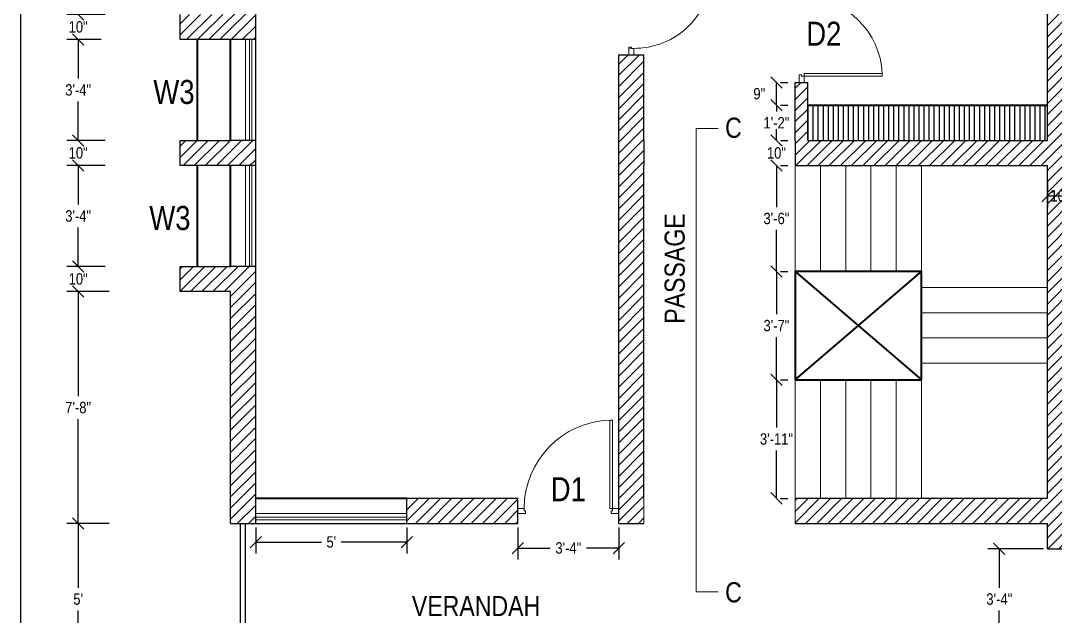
# Model space of a CAD drawing. Header units: inches. Extents: x 143414 to 144138, y 123102 to 123728.
# Drawn here: x 143414.2 to 143824.6, y 123310.8 to 123547.1 of the extents above; entities that cross this region are included whole.
import ezdxf

# ---------------------------------------------------------------- set-up
doc = ezdxf.new("R2010")
doc.units = ezdxf.units.IN
doc.header["$MEASUREMENT"] = 0
for name, color, linetype, lineweight in [('Dimention', 2, 'Continuous', 13), ('Door', 3, 'Continuous', 13), ('Drop wall', 4, 'Continuous', 30), ('Hatch', 9, 'Continuous', 13), ('Lift', 1, 'Continuous', 40), ('Stairs', 210, 'Continuous', 15), ('Text', 6, 'Continuous', 13), ('Wall', 7, 'Continuous', 30), ('Window', 5, 'Continuous', 13)]:
    doc.layers.add(name, color=color, linetype=linetype, lineweight=lineweight)
doc.styles.add('AR_Arial Narrow', font='ARIALN.TTF')
doc.dimstyles.new('AR_1.0_20', dxfattribs={"dimscale": 25, "dimtxt": 0.18, "dimasz": 0.18, "dimexe": 0.18, "dimexo": 0.0625, "dimgap": 0.09, "dimtad": 0, "dimtih": 1, "dimtoh": 1, "dimdec": 3, "dimzin": 0, "dimdsep": 46, "dimlunit": 4, "dimtxsty": 'AR_Arial Narrow', "dimblk": 'OBLIQUE', "dimcen": 0.09, "dimadec": 0, "dimazin": 0, "dimtfac": 1, "dimtdec": 3, "dimtofl": 0, "dimtmove": 0, "dimatfit": 3, "dimfxl": 1, "dimtolj": 1, "dimtzin": 0, "dimarcsym": 0})

# ---------------------------------------------------------------- blocks, each defined once
blk = doc.blocks.new('_Oblique')
at = {"color": 0, "linetype": 'ByBlock', "lineweight": -2}
blk.add_line((-0.5, -0.5), (0.5, 0.5), dxfattribs=at)
blk = doc.blocks.new('*D13')
at = {"layer": 'Defpoints', "color": 0, "transparency": 16777216}
for p in [(143437.03, 123347.59), (143450.84, 123347.59), (143451.9, 123287.59)]:
    blk.add_point(p, dxfattribs=at)
at = {"layer": 'Dimention', "color": 0, "lineweight": -2, "transparency": 16777216}
for p, q in [((143449.28, 123347.59), (143432.53, 123347.59)), ((143437.03, 123347.59), (143437.03, 123322.13)), ((143437.03, 123287.59), (143437.03, 123313.06)), ((143450.34, 123287.59), (143432.53, 123287.59))]:
    blk.add_line(p, q, dxfattribs=at)
at = {"layer": 'Dimention', "color": 0, "lineweight": -2, "transparency": 16777216, "xscale": 4.5, "yscale": 4.5, "zscale": 4.5}
for p, rotation in [((143437.03, 123347.59), 90), ((143437.03, 123287.59), 270)]:
    blk.add_blockref('_Oblique', p, dxfattribs=dict(at, rotation=rotation))
at = {"layer": 'Dimention', "color": 0, "transparency": 16777216, "insert": (143437.03, 123317.59), "char_height": 4.5, "attachment_point": 5, "style": 'AR_Arial Narrow'}
blk.add_mtext("\\A1;5'", dxfattribs=at)
blk = doc.blocks.new('*D14')
at = {"layer": 'Defpoints', "color": 0, "transparency": 16777216}
for p in [(143437.03, 123439.59), (143450.84, 123439.59), (143450.84, 123347.59)]:
    blk.add_point(p, dxfattribs=at)
at = {"layer": 'Dimention', "color": 0, "lineweight": -2, "transparency": 16777216}
for p, q in [((143449.28, 123439.59), (143432.53, 123439.59)), ((143437.03, 123439.59), (143437.03, 123398.14)), ((143437.03, 123347.59), (143437.03, 123389.05)), ((143449.28, 123347.59), (143432.53, 123347.59))]:
    blk.add_line(p, q, dxfattribs=at)
at = {"layer": 'Dimention', "color": 0, "lineweight": -2, "transparency": 16777216, "xscale": 4.5, "yscale": 4.5, "zscale": 4.5}
for p, rotation in [((143437.03, 123439.59), 90), ((143437.03, 123347.59), 270)]:
    blk.add_blockref('_Oblique', p, dxfattribs=dict(at, rotation=rotation))
at = {"layer": 'Dimention', "color": 0, "transparency": 16777216, "insert": (143437.03, 123393.59), "char_height": 4.5, "attachment_point": 5, "style": 'AR_Arial Narrow'}
blk.add_mtext('\\A1;7\'-8"', dxfattribs=at)
blk = doc.blocks.new('*D17')
at = {"layer": 'Defpoints', "color": 0, "transparency": 16777216}
for p in [(143437.03, 123449.59), (143449.28, 123449.59), (143450.84, 123439.59)]:
    blk.add_point(p, dxfattribs=at)
at = {"layer": 'Dimention', "color": 0, "lineweight": -2, "transparency": 16777216}
for p, q in [((143437.03, 123449.59), (143437.03, 123454.09)), ((143447.72, 123449.59), (143432.53, 123449.59)), ((143449.28, 123439.59), (143432.53, 123439.59)), ((143437.03, 123439.59), (143437.03, 123435.09))]:
    blk.add_line(p, q, dxfattribs=at)
at = {"layer": 'Dimention', "color": 0, "lineweight": -2, "transparency": 16777216, "xscale": 4.5, "yscale": 4.5, "zscale": 4.5}
for p, rotation in [((143437.03, 123449.59), 270), ((143437.03, 123439.59), 90)]:
    blk.add_blockref('_Oblique', p, dxfattribs=dict(at, rotation=rotation))
at = {"layer": 'Dimention', "color": 0, "transparency": 16777216, "insert": (143437.03, 123444.59), "char_height": 4.5, "attachment_point": 5, "style": 'AR_Arial Narrow'}
blk.add_mtext('\\A1;10"', dxfattribs=at)
blk = doc.blocks.new('*D18')
at = {"layer": 'Defpoints', "color": 0, "transparency": 16777216}
for p in [(143437.03, 123489.59), (143449.28, 123489.59), (143449.28, 123449.59)]:
    blk.add_point(p, dxfattribs=at)
at = {"layer": 'Dimention', "color": 0, "lineweight": -2, "transparency": 16777216}
for p, q in [((143447.72, 123489.59), (143432.53, 123489.59)), ((143437.03, 123489.59), (143437.03, 123474.14)), ((143437.03, 123449.59), (143437.03, 123465.05)), ((143447.72, 123449.59), (143432.53, 123449.59))]:
    blk.add_line(p, q, dxfattribs=at)
at = {"layer": 'Dimention', "color": 0, "lineweight": -2, "transparency": 16777216, "xscale": 4.5, "yscale": 4.5, "zscale": 4.5}
for p, rotation in [((143437.03, 123489.59), 90), ((143437.03, 123449.59), 270)]:
    blk.add_blockref('_Oblique', p, dxfattribs=dict(at, rotation=rotation))
at = {"layer": 'Dimention', "color": 0, "transparency": 16777216, "insert": (143437.03, 123469.59), "char_height": 4.5, "attachment_point": 5, "style": 'AR_Arial Narrow'}
blk.add_mtext('\\A1;3\'-4"', dxfattribs=at)
blk = doc.blocks.new('*D19')
at = {"layer": 'Defpoints', "color": 0, "transparency": 16777216}
for p in [(143437.03, 123499.59), (143449.28, 123499.59), (143449.28, 123489.59)]:
    blk.add_point(p, dxfattribs=at)
at = {"layer": 'Dimention', "color": 0, "lineweight": -2, "transparency": 16777216}
for p, q in [((143437.03, 123499.59), (143437.03, 123504.09)), ((143447.72, 123499.59), (143432.53, 123499.59)), ((143447.72, 123489.59), (143432.53, 123489.59)), ((143437.03, 123489.59), (143437.03, 123485.09))]:
    blk.add_line(p, q, dxfattribs=at)
at = {"layer": 'Dimention', "color": 0, "lineweight": -2, "transparency": 16777216, "xscale": 4.5, "yscale": 4.5, "zscale": 4.5}
for p, rotation in [((143437.03, 123499.59), 270), ((143437.03, 123489.59), 90)]:
    blk.add_blockref('_Oblique', p, dxfattribs=dict(at, rotation=rotation))
at = {"layer": 'Dimention', "color": 0, "transparency": 16777216, "insert": (143437.03, 123494.59), "char_height": 4.5, "attachment_point": 5, "style": 'AR_Arial Narrow'}
blk.add_mtext('\\A1;10"', dxfattribs=at)
blk = doc.blocks.new('*D20')
at = {"layer": 'Defpoints', "color": 0, "transparency": 16777216}
for p in [(143437.03, 123539.59), (143446.15, 123539.59), (143449.28, 123499.59)]:
    blk.add_point(p, dxfattribs=at)
at = {"layer": 'Dimention', "color": 0, "lineweight": -2, "transparency": 16777216}
for p, q in [((143444.59, 123539.59), (143432.53, 123539.59)), ((143437.03, 123539.59), (143437.03, 123524.14)), ((143437.03, 123499.59), (143437.03, 123515.05)), ((143447.72, 123499.59), (143432.53, 123499.59))]:
    blk.add_line(p, q, dxfattribs=at)
at = {"layer": 'Dimention', "color": 0, "lineweight": -2, "transparency": 16777216, "xscale": 4.5, "yscale": 4.5, "zscale": 4.5}
for p, rotation in [((143437.03, 123539.59), 90), ((143437.03, 123499.59), 270)]:
    blk.add_blockref('_Oblique', p, dxfattribs=dict(at, rotation=rotation))
at = {"layer": 'Dimention', "color": 0, "transparency": 16777216, "insert": (143437.03, 123519.59), "char_height": 4.5, "attachment_point": 5, "style": 'AR_Arial Narrow'}
blk.add_mtext('\\A1;3\'-4"', dxfattribs=at)
blk = doc.blocks.new('*D21')
at = {"layer": 'Defpoints', "color": 0, "transparency": 16777216}
for p in [(143437.03, 123549.59), (143449.28, 123549.59), (143447.72, 123539.59)]:
    blk.add_point(p, dxfattribs=at)
at = {"layer": 'Dimention', "color": 0, "lineweight": -2, "transparency": 16777216}
for p, q in [((143437.03, 123549.59), (143437.03, 123554.09)), ((143447.72, 123549.59), (143432.53, 123549.59)), ((143446.15, 123539.59), (143432.53, 123539.59)), ((143437.03, 123539.59), (143437.03, 123535.09))]:
    blk.add_line(p, q, dxfattribs=at)
at = {"layer": 'Dimention', "color": 0, "lineweight": -2, "transparency": 16777216, "xscale": 4.5, "yscale": 4.5, "zscale": 4.5}
for p, rotation in [((143437.03, 123549.59), 270), ((143437.03, 123539.59), 90)]:
    blk.add_blockref('_Oblique', p, dxfattribs=dict(at, rotation=rotation))
at = {"layer": 'Dimention', "color": 0, "transparency": 16777216, "insert": (143437.03, 123544.59), "char_height": 4.5, "attachment_point": 5, "style": 'AR_Arial Narrow'}
blk.add_mtext('\\A1;10"', dxfattribs=at)
blk = doc.blocks.new('*D32')
at = {"layer": 'Defpoints', "color": 0, "transparency": 16777216}
for p in [(143821.44, 123484.75), (143831.44, 123484.91), (143831.44, 123477.53)]:
    blk.add_point(p, dxfattribs=at)
at = {"layer": 'Dimention', "color": 0, "lineweight": -2, "transparency": 16777216}
for p, q in [((143821.44, 123483.19), (143821.44, 123473.03)), ((143831.44, 123483.34), (143831.44, 123473.03)), ((143821.44, 123477.53), (143831.44, 123477.53))]:
    blk.add_line(p, q, dxfattribs=at)
at = {"layer": 'Dimention', "color": 0, "lineweight": -2, "transparency": 16777216, "xscale": 4.5, "yscale": 4.5, "zscale": 4.5, "rotation": 180}
blk.add_blockref('_Oblique', (143821.44, 123477.53), dxfattribs=at)
at = {"layer": 'Dimention', "color": 0, "lineweight": -2, "transparency": 16777216, "xscale": 4.5, "yscale": 4.5, "zscale": 4.5}
blk.add_blockref('_Oblique', (143831.44, 123477.53), dxfattribs=at)
at = {"layer": 'Dimention', "color": 0, "transparency": 16777216, "insert": (143826.44, 123477.53), "char_height": 4.5, "attachment_point": 5, "style": 'AR_Arial Narrow'}
blk.add_mtext('\\A1;10"', dxfattribs=at)
blk = doc.blocks.new('*D55')
at = {"layer": 'Defpoints', "color": 0, "transparency": 16777216}
for p in [(143507.44, 123347.59), (143567.44, 123347.59), (143567.44, 123340.26)]:
    blk.add_point(p, dxfattribs=at)
at = {"layer": 'Dimention', "color": 0, "lineweight": -2, "transparency": 16777216}
for p, q in [((143507.44, 123346.03), (143507.44, 123335.76)), ((143567.44, 123346.03), (143567.44, 123335.76)), ((143507.44, 123340.26), (143533.49, 123340.26)), ((143567.44, 123340.26), (143541.39, 123340.26))]:
    blk.add_line(p, q, dxfattribs=at)
at = {"layer": 'Dimention', "color": 0, "lineweight": -2, "transparency": 16777216, "xscale": 4.5, "yscale": 4.5, "zscale": 4.5, "rotation": 180}
blk.add_blockref('_Oblique', (143507.44, 123340.26), dxfattribs=at)
at = {"layer": 'Dimention', "color": 0, "lineweight": -2, "transparency": 16777216, "xscale": 4.5, "yscale": 4.5, "zscale": 4.5}
blk.add_blockref('_Oblique', (143567.44, 123340.26), dxfattribs=at)
at = {"layer": 'Dimention', "color": 0, "transparency": 16777216, "insert": (143537.44, 123340.26), "char_height": 4.5, "attachment_point": 5, "style": 'AR_Arial Narrow'}
blk.add_mtext("\\A1;5'", dxfattribs=at)
blk = doc.blocks.new('*D56')
at = {"layer": 'Defpoints', "color": 0, "transparency": 16777216}
for p in [(143611.44, 123347.59), (143651.44, 123347.59), (143651.44, 123337.88)]:
    blk.add_point(p, dxfattribs=at)
at = {"layer": 'Dimention', "color": 0, "lineweight": -2, "transparency": 16777216}
for p, q in [((143611.44, 123346.03), (143611.44, 123333.38)), ((143651.44, 123346.03), (143651.44, 123333.38)), ((143611.44, 123337.88), (143624.28, 123337.88)), ((143651.44, 123337.88), (143638.6, 123337.88))]:
    blk.add_line(p, q, dxfattribs=at)
at = {"layer": 'Dimention', "color": 0, "lineweight": -2, "transparency": 16777216, "xscale": 4.5, "yscale": 4.5, "zscale": 4.5, "rotation": 180}
blk.add_blockref('_Oblique', (143611.44, 123337.88), dxfattribs=at)
at = {"layer": 'Dimention', "color": 0, "lineweight": -2, "transparency": 16777216, "xscale": 4.5, "yscale": 4.5, "zscale": 4.5}
blk.add_blockref('_Oblique', (143651.44, 123337.88), dxfattribs=at)
at = {"layer": 'Dimention', "color": 0, "transparency": 16777216, "insert": (143631.44, 123337.88), "char_height": 4.5, "attachment_point": 5, "style": 'AR_Arial Narrow'}
blk.add_mtext('\\A1;3\'-4"', dxfattribs=at)
blk = doc.blocks.new('*D57')
at = {"layer": 'Defpoints', "color": 0, "transparency": 16777216}
for p in [(143821.44, 123337.59), (143802.35, 123297.59), (143821.44, 123297.59)]:
    blk.add_point(p, dxfattribs=at)
at = {"layer": 'Dimention', "color": 0, "lineweight": -2, "transparency": 16777216}
for p, q in [((143819.88, 123337.59), (143797.85, 123337.59)), ((143802.35, 123337.59), (143802.35, 123322.14)), ((143802.35, 123297.59), (143802.35, 123313.05)), ((143819.88, 123297.59), (143797.85, 123297.59))]:
    blk.add_line(p, q, dxfattribs=at)
at = {"layer": 'Dimention', "color": 0, "lineweight": -2, "transparency": 16777216, "xscale": 4.5, "yscale": 4.5, "zscale": 4.5}
for p, rotation in [((143802.35, 123337.59), 90), ((143802.35, 123297.59), 270)]:
    blk.add_blockref('_Oblique', p, dxfattribs=dict(at, rotation=rotation))
at = {"layer": 'Dimention', "color": 0, "transparency": 16777216, "insert": (143802.35, 123317.59), "char_height": 4.5, "attachment_point": 5, "style": 'AR_Arial Narrow'}
blk.add_mtext('\\A1;3\'-4"', dxfattribs=at)
blk = doc.blocks.new('*D58')
at = {"layer": 'Defpoints', "color": 0, "transparency": 16777216}
for p in [(143713.97, 123404.59), (143713.97, 123404.59), (143713.97, 123357.59)]:
    blk.add_point(p, dxfattribs=at)
at = {"layer": 'Dimention', "color": 0, "lineweight": -2, "transparency": 16777216}
for p, q in [((143713.97, 123404.59), (143713.97, 123385.64)), ((143715.54, 123404.59), (143718.47, 123404.59)), ((143713.97, 123357.59), (143713.97, 123376.55)), ((143715.54, 123357.59), (143718.47, 123357.59))]:
    blk.add_line(p, q, dxfattribs=at)
at = {"layer": 'Dimention', "color": 0, "lineweight": -2, "transparency": 16777216, "xscale": 4.5, "yscale": 4.5, "zscale": 4.5}
for p, rotation in [((143713.97, 123404.59), 90), ((143713.97, 123357.59), 270)]:
    blk.add_blockref('_Oblique', p, dxfattribs=dict(at, rotation=rotation))
at = {"layer": 'Dimention', "color": 0, "transparency": 16777216, "insert": (143713.97, 123381.09), "char_height": 4.5, "attachment_point": 5, "style": 'AR_Arial Narrow'}
blk.add_mtext('\\A1;3\'-11"', dxfattribs=at)
blk = doc.blocks.new('*D59')
at = {"layer": 'Defpoints', "color": 0, "transparency": 16777216}
for p in [(143713.97, 123499.59), (143713.97, 123499.59), (143713.97, 123489.59)]:
    blk.add_point(p, dxfattribs=at)
at = {"layer": 'Dimention', "color": 0, "lineweight": -2, "transparency": 16777216}
for p, q in [((143713.97, 123499.59), (143713.97, 123504.09)), ((143715.54, 123499.59), (143718.47, 123499.59)), ((143713.97, 123489.59), (143713.97, 123485.09)), ((143715.54, 123489.59), (143718.47, 123489.59))]:
    blk.add_line(p, q, dxfattribs=at)
at = {"layer": 'Dimention', "color": 0, "lineweight": -2, "transparency": 16777216, "xscale": 4.5, "yscale": 4.5, "zscale": 4.5}
for p, rotation in [((143713.97, 123499.59), 270), ((143713.97, 123489.59), 90)]:
    blk.add_blockref('_Oblique', p, dxfattribs=dict(at, rotation=rotation))
at = {"layer": 'Dimention', "color": 0, "transparency": 16777216, "insert": (143713.97, 123494.59), "char_height": 4.5, "attachment_point": 5, "style": 'AR_Arial Narrow'}
blk.add_mtext('\\A1;10"', dxfattribs=at)
blk = doc.blocks.new('*D60')
at = {"layer": 'Defpoints', "color": 0, "transparency": 16777216}
for p in [(143713.97, 123513.59), (143713.97, 123513.59), (143713.97, 123499.59)]:
    blk.add_point(p, dxfattribs=at)
at = {"layer": 'Dimention', "color": 0, "lineweight": -2, "transparency": 16777216}
for p, q in [((143713.97, 123513.59), (143713.97, 123511.1)), ((143715.54, 123513.59), (143718.47, 123513.59)), ((143713.97, 123499.59), (143713.97, 123502.09)), ((143715.54, 123499.59), (143718.47, 123499.59))]:
    blk.add_line(p, q, dxfattribs=at)
at = {"layer": 'Dimention', "color": 0, "lineweight": -2, "transparency": 16777216, "xscale": 4.5, "yscale": 4.5, "zscale": 4.5}
for p, rotation in [((143713.97, 123513.59), 90), ((143713.97, 123499.59), 270)]:
    blk.add_blockref('_Oblique', p, dxfattribs=dict(at, rotation=rotation))
at = {"layer": 'Dimention', "color": 0, "transparency": 16777216, "insert": (143713.97, 123506.59), "char_height": 4.5, "attachment_point": 5, "style": 'AR_Arial Narrow'}
blk.add_mtext('\\A1;1\'-2"', dxfattribs=at)
blk = doc.blocks.new('*D61')
at = {"layer": 'Defpoints', "color": 0, "transparency": 16777216}
for p in [(143713.97, 123522.59), (143713.97, 123522.59), (143713.97, 123513.59)]:
    blk.add_point(p, dxfattribs=at)
at = {"layer": 'Dimention', "color": 0, "lineweight": -2, "transparency": 16777216}
for p, q in [((143713.97, 123513.59), (143713.97, 123522.59)), ((143715.54, 123522.59), (143718.47, 123522.59)), ((143715.54, 123513.59), (143718.47, 123513.59))]:
    blk.add_line(p, q, dxfattribs=at)
at = {"layer": 'Dimention', "color": 0, "lineweight": -2, "transparency": 16777216, "xscale": 4.5, "yscale": 4.5, "zscale": 4.5}
for p, rotation in [((143713.97, 123522.59), 90), ((143713.97, 123513.59), 270)]:
    blk.add_blockref('_Oblique', p, dxfattribs=dict(at, rotation=rotation))
at = {"layer": 'Dimention', "color": 0, "transparency": 16777216, "insert": (143707.17, 123518.09), "char_height": 4.5, "attachment_point": 5, "style": 'AR_Arial Narrow'}
blk.add_mtext('\\A1;9"', dxfattribs=at)
blk = doc.blocks.new('*D62')
at = {"layer": 'Defpoints', "color": 0, "transparency": 16777216}
for p in [(143713.97, 123447.59), (143713.97, 123447.59), (143713.97, 123404.59)]:
    blk.add_point(p, dxfattribs=at)
at = {"layer": 'Dimention', "color": 0, "lineweight": -2, "transparency": 16777216}
for p, q in [((143713.97, 123447.59), (143713.97, 123430.64)), ((143715.54, 123447.59), (143718.47, 123447.59)), ((143713.97, 123404.59), (143713.97, 123421.55)), ((143715.54, 123404.59), (143718.47, 123404.59))]:
    blk.add_line(p, q, dxfattribs=at)
at = {"layer": 'Dimention', "color": 0, "lineweight": -2, "transparency": 16777216, "xscale": 4.5, "yscale": 4.5, "zscale": 4.5}
for p, rotation in [((143713.97, 123447.59), 90), ((143713.97, 123404.59), 270)]:
    blk.add_blockref('_Oblique', p, dxfattribs=dict(at, rotation=rotation))
at = {"layer": 'Dimention', "color": 0, "transparency": 16777216, "insert": (143713.97, 123426.09), "char_height": 4.5, "attachment_point": 5, "style": 'AR_Arial Narrow'}
blk.add_mtext('\\A1;3\'-7"', dxfattribs=at)
blk = doc.blocks.new('*D63')
at = {"layer": 'Defpoints', "color": 0, "transparency": 16777216}
for p in [(143713.97, 123489.59), (143713.97, 123489.59), (143713.97, 123447.59)]:
    blk.add_point(p, dxfattribs=at)
at = {"layer": 'Dimention', "color": 0, "lineweight": -2, "transparency": 16777216}
for p, q in [((143713.97, 123489.59), (143713.97, 123473.14)), ((143715.54, 123489.59), (143718.47, 123489.59)), ((143713.97, 123447.59), (143713.97, 123464.05)), ((143715.54, 123447.59), (143718.47, 123447.59))]:
    blk.add_line(p, q, dxfattribs=at)
at = {"layer": 'Dimention', "color": 0, "lineweight": -2, "transparency": 16777216, "xscale": 4.5, "yscale": 4.5, "zscale": 4.5}
for p, rotation in [((143713.97, 123489.59), 90), ((143713.97, 123447.59), 270)]:
    blk.add_blockref('_Oblique', p, dxfattribs=dict(at, rotation=rotation))
at = {"layer": 'Dimention', "color": 0, "transparency": 16777216, "insert": (143713.97, 123468.59), "char_height": 4.5, "attachment_point": 5, "style": 'AR_Arial Narrow'}
blk.add_mtext('\\A1;3\'-6"', dxfattribs=at)

msp = doc.modelspace()

# ---------------------------------------------------------------- hatches: boundary and pattern name
at = {"layer": 'Hatch'}
h = msp.add_hatch(dxfattribs=at)
h.set_pattern_fill('ANSI31', color=256, scale=25)
h.paths.add_polyline_path([(143507.4422, 123687.5943), (143497.4422, 123687.5943), (143497.4422, 123549.5943), (143477.4422, 123549.5943), (143477.4422, 123539.5943), (143497.4422, 123539.5943), (143507.4422, 123539.5943)])
h.paths.add_polyline_path([(143617.4422, 123687.5943), (143547.4422, 123687.5943), (143547.4422, 123677.5943), (143547.4422, 123657.5943), (143557.4422, 123657.5943), (143557.4422, 123677.5943), (143607.4422, 123677.5943), (143607.4422, 123657.5943), (143617.4422, 123657.5943), (143617.4422, 123661.5943), (143617.4422, 123677.5943)])
h.paths.add_polyline_path([(143507.4422, 123499.5943), (143503.4422, 123499.5943), (143497.4422, 123499.5943), (143477.4422, 123499.5943), (143477.4422, 123489.5943), (143497.4422, 123489.5943), (143507.4422, 123489.5943)])
h.paths.add_polyline_path([(143507.4422, 123449.5943), (143497.4422, 123449.5943), (143477.4422, 123449.5943), (143477.4422, 123439.5943), (143497.4422, 123439.5943), (143497.4422, 123347.5943), (143507.4422, 123347.5943), (143507.4422, 123351.5943)])
h.paths.add_polyline_path([(143611.4422, 123357.5943), (143567.4422, 123357.5943), (143567.4422, 123347.5943), (143611.4422, 123347.5943)])
h.paths.add_polyline_path([(143901.4422, 123277.5943), (143901.4422, 123297.5943), (143891.4422, 123297.5943), (143891.4422, 123277.5943), (143831.4422, 123277.5943), (143831.4422, 123297.5943), (143821.4422, 123297.5943), (143821.4422, 123277.5943), (143821.4422, 123267.5943), (143901.4422, 123267.5943)])
h.paths.add_polyline_path([(144001.4422, 123499.5943), (143991.4422, 123499.5943), (143991.4422, 123267.5943), (144001.4422, 123267.5943)])
h.paths.add_polyline_path([(143787.4422, 123667.5943), (143691.4422, 123667.5943), (143691.4422, 123657.5943), (143721.4422, 123657.5943), (143721.4422, 123558.5943), (143726.4422, 123558.5943), (143726.4422, 123657.5943), (143787.4422, 123657.5943)], flags=17)
h.paths.add_polyline_path([(143661.4422, 123687.5943), (143651.4422, 123687.5943), (143651.4422, 123569.5943), (143661.4422, 123569.5943), (143691.4422, 123569.5943), (143691.4422, 123573.5943), (143661.4422, 123573.5943)], flags=17)
h.paths.add_polyline_path([(143721.4422, 123357.5943), (143721.4422, 123347.5943), (143821.4422, 123347.5943), (143821.4422, 123337.5943), (143831.4422, 123337.5943), (143831.4422, 123489.5943), (143861.4422, 123489.5943), (143861.4422, 123499.5943), (143831.4422, 123499.5943), (143831.4422, 123575.5943), (143861.4422, 123575.5943), (143861.4422, 123585.5943), (143831.4422, 123585.5943), (143831.4422, 123687.5943), (143821.4422, 123687.5943), (143821.4422, 123499.5943), (143726.4422, 123499.5943), (143726.4422, 123513.5943), (143726.4422, 123522.5943), (143721.4422, 123522.5943), (143721.4422, 123499.5943), (143721.4422, 123489.5943), (143821.4422, 123489.5943), (143821.4422, 123357.5943)])
h.paths.add_polyline_path([(143661.4422, 123347.5943), (143661.4422, 123499.5943), (143661.4422, 123533.5943), (143651.4422, 123533.5943), (143651.4422, 123347.5943)])

# ---------------------------------------------------------------- linework, layer by layer
msp.add_lwpolyline([(143414.2412, 123728.3323), (144138.1236, 123728.3323), (144138.1236, 123101.879), (143414.2412, 123101.879)], close=True)
at = {"layer": 'Dimention'}
for p, q in [((143690.907, 123504.3351), (143682.1966, 123504.3351)), ((143682.1966, 123504.3351), (143682.1966, 123320.5032)), ((143661.4422, 123357.5943), (143661.4422, 123347.5943)), ((143721.4422, 123357.5943), (143721.4422, 123347.5943)), ((143682.1966, 123320.5032), (143690.907, 123320.5032))]:
    msp.add_line(p, q, dxfattribs=at)
at = {"layer": 'Door'}
for p, q in [((143655.4422, 123536.5943), (143655.4422, 123533.5943)), ((143656.4422, 123536.5943), (143655.4422, 123536.5943)), ((143655.4422, 123533.5943), (143657.4422, 123533.5943)), ((143656.4422, 123536.5943), (143656.4422, 123536.0943)), ((143657.4422, 123536.0943), (143656.4422, 123536.0943)), ((143657.4422, 123533.5943), (143657.4422, 123536.0943)), ((143722.9422, 123522.5943), (143722.9422, 123525.5943)), ((143723.9422, 123525.5943), (143722.9422, 123525.5943)), ((143723.9422, 123525.5943), (143723.9422, 123525.0943)), ((143724.9422, 123525.0943), (143723.9422, 123525.0943)), ((143724.9422, 123525.0943), (143724.9422, 123522.5943)), ((143724.9422, 123522.5943), (143722.9422, 123522.5943))]:
    msp.add_line(p, q, dxfattribs=at)
for points in [[(143724.9422, 123526.0943), (143755.9422, 123526.0943), (143755.9422, 123525.0943), (143724.9422, 123525.0943)], [(143647.9422, 123353.5943), (143647.9422, 123388.5943), (143648.9422, 123388.5943), (143648.9422, 123353.5943)], [(143648.9422, 123353.5943), (143648.9422, 123352.5943), (143648.4422, 123352.5943), (143648.4422, 123351.5943), (143651.4422, 123351.5943), (143651.4422, 123353.5943)]]:
    msp.add_lwpolyline(points, close=True, dxfattribs=at)
msp.add_lwpolyline([(143613.9422, 123353.5943), (143613.9422, 123352.5943), (143614.4422, 123352.5943), (143614.4422, 123351.5943), (143611.4422, 123351.5943), (143611.4422, 123353.5943), (143613.9422, 123353.5943, -0.4058686), (143647.9422, 123388.58)], format="xyb", dxfattribs=at)
for centre, radius, start, end in [((143657.4422, 123567.0943), 31, 266.300929, 358.151428), ((143724.6843, 123524.8279), 31.2674, 2.321127, 89.527445)]:
    msp.add_arc(centre, radius, start, end, dxfattribs=at)
at = {"layer": 'Drop wall'}
for p, q in [((143501.4422, 123287.5943), (143501.4422, 123347.5943)), ((143503.4422, 123287.5943), (143503.4422, 123347.5943))]:
    msp.add_line(p, q, dxfattribs=at)
at = {"layer": 'Lift'}
for p, q in [((143484.4251, 123499.5943), (143484.4251, 123539.5943)), ((143497.4422, 123499.5943), (143497.4422, 123539.5943)), ((143726.4422, 123513.5943), (143821.4422, 123513.5943)), ((143484.4251, 123449.5943), (143484.4251, 123489.5943)), ((143497.4422, 123449.5943), (143497.4422, 123489.5943)), ((143721.4422, 123447.5943), (143771.4422, 123404.5943)), ((143721.4422, 123404.5943), (143771.4422, 123447.5943)), ((143507.4422, 123357.5943), (143567.4422, 123357.5943))]:
    msp.add_line(p, q, dxfattribs=at)
msp.add_lwpolyline([(143721.4422, 123404.5943), (143771.4422, 123404.5943), (143771.4422, 123447.5943), (143721.4422, 123447.5943)], close=True, dxfattribs=at)
at = {"layer": 'Stairs'}
for p, q in [((143721.4422, 123489.5943), (143721.4422, 123447.5943)), ((143731.4422, 123489.5943), (143731.4422, 123447.5943)), ((143741.4422, 123489.5943), (143741.4422, 123447.5943)), ((143751.4422, 123489.5943), (143751.4422, 123447.5943)), ((143761.4422, 123489.5943), (143761.4422, 123447.5943)), ((143771.4422, 123489.5943), (143771.4422, 123447.5943)), ((143771.4422, 123441.2022), (143821.4422, 123441.2022)), ((143771.4422, 123431.2022), (143821.4422, 123431.2022)), ((143771.4422, 123421.2022), (143821.4422, 123421.2022)), ((143771.4422, 123411.2022), (143821.4422, 123411.2022)), ((143721.4422, 123404.5943), (143721.4422, 123357.5943)), ((143721.4422, 123362.5943), (143721.4422, 123404.5943)), ((143731.4422, 123357.5943), (143731.4422, 123404.5943)), ((143741.4422, 123357.5943), (143741.4422, 123404.5943)), ((143751.4422, 123357.5943), (143751.4422, 123404.5943)), ((143761.4422, 123357.5943), (143761.4422, 123404.5943)), ((143771.4422, 123357.5943), (143771.4422, 123404.5943))]:
    msp.add_line(p, q, dxfattribs=at)
at = {"layer": 'Wall'}
for p, q in [((143507.4422, 123347.5943), (143507.4422, 123687.5943)), ((143821.4422, 123499.5943), (143821.4422, 123687.5943)), ((143477.4422, 123539.5943), (143477.4422, 123549.5943)), ((143497.4422, 123539.5943), (143477.4422, 123539.5943)), ((143507.4422, 123539.5943), (143497.4422, 123539.5943)), ((143651.4422, 123347.5943), (143651.4422, 123533.5943)), ((143651.4422, 123533.5943), (143661.4422, 123533.5943)), ((143661.4422, 123499.5943), (143661.4422, 123533.5943)), ((143721.4422, 123522.5943), (143726.4422, 123522.5943)), ((143721.4422, 123499.5943), (143721.4422, 123522.5943)), ((143726.4422, 123499.5943), (143726.4422, 123522.5943)), ((143726.4422, 123513.5943), (143821.4422, 123513.5943)), ((143726.4422, 123513.5943), (143726.4422, 123499.5943)), ((143728.4422, 123513.5943), (143728.4422, 123499.5943)), ((143730.4422, 123513.5943), (143730.4422, 123499.5943)), ((143732.4422, 123513.5943), (143732.4422, 123499.5943)), ((143734.4422, 123513.5943), (143734.4422, 123499.5943)), ((143736.4422, 123513.5943), (143736.4422, 123499.5943)), ((143738.4422, 123513.5943), (143738.4422, 123499.5943)), ((143740.4422, 123513.5943), (143740.4422, 123499.5943)), ((143742.4422, 123513.5943), (143742.4422, 123499.5943)), ((143744.4422, 123513.5943), (143744.4422, 123499.5943)), ((143746.4422, 123513.5943), (143746.4422, 123499.5943)), ((143748.4422, 123513.5943), (143748.4422, 123499.5943)), ((143750.4422, 123513.5943), (143750.4422, 123499.5943)), ((143752.4422, 123513.5943), (143752.4422, 123499.5943)), ((143754.4422, 123513.5943), (143754.4422, 123499.5943)), ((143756.4422, 123513.5943), (143756.4422, 123499.5943)), ((143758.4422, 123513.5943), (143758.4422, 123499.5943)), ((143760.4422, 123513.5943), (143760.4422, 123499.5943)), ((143762.4422, 123513.5943), (143762.4422, 123499.5943)), ((143764.4422, 123513.5943), (143764.4422, 123499.5943)), ((143766.4422, 123513.5943), (143766.4422, 123499.5943)), ((143768.4422, 123513.5943), (143768.4422, 123499.5943)), ((143770.4422, 123513.5943), (143770.4422, 123499.5943)), ((143772.4422, 123513.5943), (143772.4422, 123499.5943)), ((143774.4422, 123513.5943), (143774.4422, 123499.5943)), ((143776.4422, 123513.5943), (143776.4422, 123499.5943)), ((143778.4422, 123513.5943), (143778.4422, 123499.5943)), ((143780.4422, 123513.5943), (143780.4422, 123499.5943)), ((143782.4422, 123513.5943), (143782.4422, 123499.5943)), ((143784.4422, 123513.5943), (143784.4422, 123499.5943)), ((143786.4422, 123513.5943), (143786.4422, 123499.5943)), ((143788.4422, 123513.5943), (143788.4422, 123499.5943)), ((143790.4422, 123513.5943), (143790.4422, 123499.5943)), ((143792.4422, 123513.5943), (143792.4422, 123499.5943)), ((143794.4422, 123513.5943), (143794.4422, 123499.5943)), ((143796.4422, 123513.5943), (143796.4422, 123499.5943)), ((143798.4422, 123513.5943), (143798.4422, 123499.5943)), ((143800.4422, 123513.5943), (143800.4422, 123499.5943)), ((143802.4422, 123513.5943), (143802.4422, 123499.5943)), ((143804.4422, 123513.5943), (143804.4422, 123499.5943)), ((143806.4422, 123513.5943), (143806.4422, 123499.5943)), ((143808.4422, 123513.5943), (143808.4422, 123499.5943)), ((143810.4422, 123513.5943), (143810.4422, 123499.5943)), ((143812.4422, 123513.5943), (143812.4422, 123499.5943)), ((143814.4422, 123513.5943), (143814.4422, 123499.5943)), ((143816.4422, 123513.5943), (143816.4422, 123499.5943)), ((143818.4422, 123513.5943), (143818.4422, 123499.5943)), ((143820.4422, 123513.5943), (143820.4422, 123499.5943)), ((143477.4422, 123489.5943), (143477.4422, 123499.5943)), ((143477.4422, 123499.5943), (143497.4422, 123499.5943)), ((143507.4422, 123499.5943), (143497.4422, 123499.5943)), ((143661.4422, 123499.5943), (143661.4422, 123489.5943)), ((143721.4422, 123499.5943), (143721.4422, 123489.5943)), ((143726.4422, 123499.5943), (143821.4422, 123499.5943)), ((143497.4422, 123489.5943), (143477.4422, 123489.5943)), ((143507.4422, 123489.5943), (143497.4422, 123489.5943)), ((143661.4422, 123357.5943), (143661.4422, 123489.5943)), ((143721.4422, 123489.5943), (143821.4422, 123489.5943)), ((143821.4422, 123357.5943), (143821.4422, 123489.5943)), ((143477.4422, 123439.5943), (143477.4422, 123449.5943)), ((143477.4422, 123449.5943), (143497.4422, 123449.5943)), ((143507.4422, 123449.5943), (143497.4422, 123449.5943)), ((143497.4422, 123439.5943), (143477.4422, 123439.5943)), ((143497.4422, 123347.5943), (143497.4422, 123439.5943)), ((143567.4422, 123347.5943), (143567.4422, 123357.5943)), ((143567.4422, 123357.5943), (143611.4422, 123357.5943)), ((143611.4422, 123347.5943), (143611.4422, 123357.5943)), ((143721.4422, 123357.5943), (143821.4422, 123357.5943)), ((143497.4422, 123347.5943), (143611.4422, 123347.5943)), ((143651.4422, 123347.5943), (143661.4422, 123347.5943)), ((143721.4422, 123347.5943), (143821.4422, 123347.5943)), ((143821.4422, 123337.5943), (143821.4422, 123347.5943)), ((143821.4422, 123337.5943), (143831.4422, 123337.5943))]:
    msp.add_line(p, q, dxfattribs=at)
at = {"layer": 'Window'}
for p, q in [((143503.4422, 123539.5943), (143503.4422, 123499.5943)), ((143503.4422, 123539.5943), (143507.4422, 123539.5943)), ((143504.9422, 123499.5943), (143504.9422, 123539.5943)), ((143504.9422, 123539.5943), (143504.9422, 123499.5943)), ((143505.9422, 123499.5943), (143505.9422, 123539.5943)), ((143507.4422, 123499.5943), (143507.4422, 123539.5943)), ((143503.4422, 123499.5943), (143507.4422, 123499.5943)), ((143503.4422, 123489.5943), (143503.4422, 123449.5943)), ((143503.4422, 123489.5943), (143507.4422, 123489.5943)), ((143504.9422, 123449.5943), (143504.9422, 123489.5943)), ((143504.9422, 123489.5943), (143504.9422, 123449.5943)), ((143505.9422, 123449.5943), (143505.9422, 123489.5943)), ((143507.4422, 123449.5943), (143507.4422, 123489.5943)), ((143503.4422, 123449.5943), (143507.4422, 123449.5943)), ((143567.4422, 123351.5943), (143507.4422, 123351.5943)), ((143507.4422, 123351.5943), (143507.4422, 123347.5943)), ((143507.4422, 123350.0943), (143567.4422, 123350.0943)), ((143567.4422, 123350.0943), (143507.4422, 123350.0943)), ((143507.4422, 123349.0943), (143567.4422, 123349.0943)), ((143567.4422, 123351.5943), (143567.4422, 123347.5943)), ((143507.4422, 123347.5943), (143567.4422, 123347.5943))]:
    msp.add_line(p, q, dxfattribs=at)

# ---------------------------------------------------------------- texts
at = {"layer": 'Dimention', "style": 'AR_Arial Narrow'}
for p in [(143693.6095, 123500.6053), (143693.6095, 123316.3318)]:
    msp.add_text('C', height=8, dxfattribs=at).set_placement(p)
at = {"layer": 'Dimention', "insert": (143669.6045, 123417.691), "char_height": 8, "attachment_point": 1, "rotation": 90, "style": 'AR_Arial Narrow'}
msp.add_mtext_dynamic_manual_height_columns('\\pxqc;PASSAGE', width=62.119084, gutter_width=10, heights=[0], dxfattribs=at)
at = {"layer": 'Dimention', "insert": (143569.3843, 123318.8756), "char_height": 8, "attachment_point": 1, "style": 'AR_Arial Narrow'}
msp.add_mtext_dynamic_manual_height_columns('VERANDAH', width=62.119084, gutter_width=10, heights=[0], dxfattribs=at)
at = {"layer": 'Text', "style": 'AR_Arial Narrow'}
for s, p in [('D2', (143725.7898, 123537.15)), ('W3', (143466.8479, 123514.0486)), ('W3', (143465.2392, 123464.0486)), ('D1', (143624.444, 123356.439))]:
    msp.add_text(s, height=9.52216, dxfattribs=at).set_placement(p)

# ---------------------------------------------------------------- dimensions: what is measured, and where the dimension line sits
at = {"layer": 'Dimention'}
for base, p1, p2, picture, middle in [((143437.0319, 123549.5943), (143447.7154, 123539.5943), (143449.2779, 123549.5943), '*D21', (143437.0319, 123544.5943)), ((143437.0319, 123539.5943), (143449.2779, 123499.5943), (143446.1529, 123539.5943), '*D20', (143437.0319, 123519.5943)), ((143713.9748, 123513.5943), (143713.9748, 123499.5943), (143713.9748, 123513.5943), '*D60', (143713.9748, 123506.5943)), ((143437.0319, 123499.5943), (143449.2779, 123489.5943), (143449.2779, 123499.5943), '*D19', (143437.0319, 123494.5943)), ((143437.0319, 123489.5943), (143449.2779, 123449.5943), (143449.2779, 123489.5943), '*D18', (143437.0319, 123469.5943)), ((143437.0319, 123449.5943), (143450.8404, 123439.5943), (143449.2779, 123449.5943), '*D17', (143437.0319, 123444.5943)), ((143437.0319, 123439.5943), (143450.8404, 123347.5943), (143450.8404, 123439.5943), '*D14', (143437.0319, 123393.5943)), ((143437.0319, 123347.5943), (143451.903, 123287.5943), (143450.8404, 123347.5943), '*D13', (143437.0319, 123317.5943))]:
    dim = msp.add_linear_dim(base=base, p1=p1, p2=p2, angle=90, dimstyle='AR_1.0_20', override={"dimtmove": 1}, dxfattribs=at)
    dim.commit()
    dim.dimension.update_dxf_attribs({"geometry": picture, "text_midpoint": middle})
dim = msp.add_linear_dim(base=(143713.9748, 123522.5943), p1=(143713.9748, 123513.5943), p2=(143713.9748, 123522.5943), angle=90, dimstyle='AR_1.0_20', override={"dimtmove": 1}, dxfattribs=at)
dim.commit()
dim.dimension.update_dxf_attribs({"geometry": '*D61', "text_midpoint": (143707.1678, 123518.0943), "dimtype": 160})
for base, p1, p2, picture, middle in [((143713.9748, 123499.5943), (143713.9748, 123489.5943), (143713.9748, 123499.5943), '*D59', (143713.9748, 123494.5943)), ((143713.9748, 123489.5943), (143713.9748, 123447.5943), (143713.9748, 123489.5943), '*D63', (143713.9748, 123468.5943)), ((143713.9748, 123447.5943), (143713.9748, 123404.5943), (143713.9748, 123447.5943), '*D62', (143713.9748, 123426.0943)), ((143713.9748, 123404.5943), (143713.9748, 123357.5943), (143713.9748, 123404.5943), '*D58', (143713.9748, 123381.0943)), ((143802.346, 123297.5943), (143821.4422, 123337.5943), (143821.4422, 123297.5943), '*D57', (143802.346, 123317.5943))]:
    dim = msp.add_linear_dim(base=base, p1=p1, p2=p2, angle=90, dimstyle='AR_1.0_20', dxfattribs=at)
    dim.commit()
    dim.dimension.update_dxf_attribs({"geometry": picture, "text_midpoint": middle})
dim = msp.add_linear_dim(base=(143831.4422, 123477.5308), p1=(143821.4422, 123484.7546), p2=(143831.4422, 123484.9068), dimstyle='AR_1.0_20', dxfattribs=at)
dim.commit()
dim.dimension.update_dxf_attribs({"geometry": '*D32', "text_midpoint": (143826.4422, 123477.5308), "dimtype": 160})
for base, p1, p2, picture, middle in [((143567.4422, 123340.2573), (143507.4422, 123347.5943), (143567.4422, 123347.5943), '*D55', (143537.4422, 123340.2573)), ((143651.4422, 123337.8774), (143611.4422, 123347.5943), (143651.4422, 123347.5943), '*D56', (143631.4422, 123337.8774))]:
    dim = msp.add_linear_dim(base=base, p1=p1, p2=p2, dimstyle='AR_1.0_20', dxfattribs=at)
    dim.commit()
    dim.dimension.update_dxf_attribs({"geometry": picture, "text_midpoint": middle})

doc.saveas('drawing.dxf')
